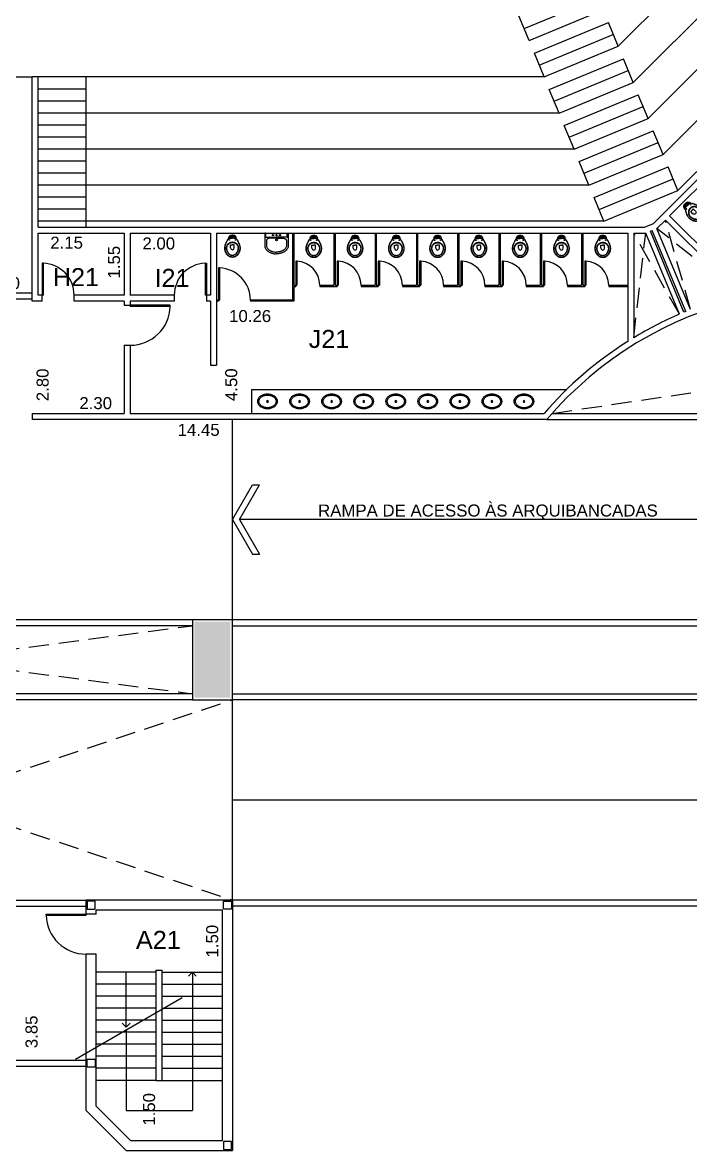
# Model space of a CAD drawing. Extents: x 964 to 1225, y -27 to 210.
# Drawn here: x 1092.29 to 1108.96, y 68.28 to 96.44 of the extents above; entities that cross this region are included whole.
import ezdxf

# ---------------------------------------------------------------- set-up
doc = ezdxf.new("R2010")
doc.units = 0
doc.header["$LTSCALE"] = 2
doc.header["$PDMODE"] = 3
doc.linetypes.add('HIDDEN', pattern=[0.375, 0.25, -0.125])
doc.layers.get('0').update_dxf_attribs({"linetype": 'CONTINUOUS'})
doc.layers.get('DEFPOINTS').update_dxf_attribs({"linetype": 'CONTINUOUS'})
for name, color, linetype in [('06', 6, 'CONTINUOUS'), ('ARQUIBANCADA-ARY', 2, 'CONTINUOUS'), ('DIVISÓRIAS-ARY', 2, 'CONTINUOUS'), ('ESQUADRIA-ARY', 2, 'CONTINUOUS'), ('HACHURAS-ARY', 9, 'CONTINUOUS'), ('INDICAÇÕES-ARY', 2, 'CONTINUOUS'), ('L_DECA', 7, 'CONTINUOUS'), ('MOBILIÁRIO-ARY', 7, 'CONTINUOUS'), ('PAREDE-ALTA-ARY', 1, 'CONTINUOUS'), ('PAREDE-BAIXA-ARY', 2, 'CONTINUOUS'), ('PEÇAS-SANIT-ARY', 7, 'CONTINUOUS'), ('PILARES-PRINC-ARY', 5, 'CONTINUOUS'), ('PILARES-SECUND-ARY', 5, 'CONTINUOUS'), ('RAMPA-ARY', 2, 'CONTINUOUS'), ('RAMPA-INT-ARY', 7, 'CONTINUOUS'), ('RAMPA-PROJ-ARY', 7, 'HIDDEN'), ('TEXTO-PB-COR-ARY', 12, 'CONTINUOUS'), ('TEXTO-PB-COTAS-ARY', 12, 'CONTINUOUS')]:
    doc.layers.add(name, color=color, linetype=linetype)
doc.styles.add('ARIAL', font='arial.ttf', dxfattribs={"height": 0.5})
doc.styles.add('SEM_ESCALA', font='arial.ttf')
doc.dimstyles.new('DIMTIC100-ARY', dxfattribs={"dimtxt": 0.3, "dimasz": 0.12, "dimexe": 0.1, "dimexo": 0.15, "dimgap": 0.1, "dimtad": 1, "dimjust": 1, "dimtoh": 1, "dimrnd": 0.01, "dimzin": 0, "dimdsep": 46, "dimtxsty": 'SEM_ESCALA', "dimblk1": 'NONE', "dimblk2": 'NONE', "dimsah": 1, "dimcen": -0.1, "dimdle": 0.06, "dimse1": 1, "dimse2": 1, "dimsd1": 1, "dimsd2": 1, "dimclrd": 1, "dimclre": 1, "dimclrt": 2, "dimadec": 0, "dimazin": 0, "dimtfac": 1, "dimtix": 1, "dimtmove": 2, "dimatfit": 3, "dimldrblk": 'NONE', "dimfxl": 1, "dimtolj": 1, "dimtzin": 0, "dimarcsym": 0})

# ---------------------------------------------------------------- blocks, each defined once
blk = doc.blocks.new('CUB01')
at = {"layer": 'L_DECA'}
blk.add_lwpolyline([(-24.5, -18.7, 0.124977), (-22.8, -25.6, 0.105809), (-17.3, -31.9, 0.086634), (-9.6, -35.9, 0.076682), (0, -37.4, 0.076682), (9.6, -35.9, 0.086634), (17.3, -31.9, 0.105809), (22.8, -25.6, 0.124977), (24.5, -18.7, 0.124977), (22.8, -11.8, 0.105809), (17.3, -5.5, 0.086634), (9.6, -1.5, 0.076682), (0, 0, 0.076682), (-9.6, -1.5, 0.086634), (-17.3, -5.5, 0.105809), (-22.8, -11.8, 0.124977)], format="xyb", close=True, dxfattribs=at)
at = {"layer": 'L_DECA', "color": 1}
blk.add_lwpolyline([(0.1, -2.9, 0.074123), (-8.3, -4.1, 0.084852), (-15, -7.5, 0.106323), (-19.8, -12.9, 0.128843), (-21.3, -18.6, 0.128843), (-19.8, -24.4, 0.106323), (-15, -29.8, 0.084852), (-8.3, -33.1, 0.074123), (0.1, -34.4, 0.074123), (8.6, -33.1, 0.084852), (15.3, -29.8, 0.106323), (20, -24.4, 0.128843), (21.5, -18.6, 0.128843), (20, -12.9, 0.106323), (15.3, -7.5, 0.084852), (8.6, -4.1, 0.074123)], format="xyb", close=True, dxfattribs=at)
for radius in [2.25, 1.06]:
    blk.add_circle((0.1, -18.7), radius, dxfattribs=at)
blk = doc.blocks.new('RAV10')
at = {"layer": 'L_DECA'}
blk.add_lwpolyline([(4.6, -12.9), (8.2, -12.9), (8.2, -12.9), (8.7, -13), (9.2, -13.2), (9.6, -13.5), (9.9, -14), (10.1, -14.3), (10.1, -14.3), (10.1, -14.3), (10.1, -14.3), (10.1, -14.3), (10.1, -14.3), (12.2, -18), (12.2, -18), (12.5, -18.6), (12.8, -19.1), (13.1, -19.6), (13.3, -20.1), (13.3, -20.1), (13.6, -20.6), (13.9, -21.1), (14.2, -21.5), (14.5, -22.1), (14.7, -22.6), (15, -23.1), (15.3, -23.6), (15.5, -24.1), (15.5, -24.1), (15.9, -24.8), (16.3, -25.6), (16.6, -26.3), (16.9, -27), (17.2, -27.8), (17.5, -28.6), (17.8, -29.4), (18, -30.2), (18, -30.2), (18.3, -31.4), (18.6, -32.6), (18.8, -33.9), (19, -35.2), (19.1, -36.4), (19.1, -37.7), (19.1, -39), (19, -40.3), (19, -40.3), (18.8, -41.6), (18.6, -42.9), (18.2, -44.2), (17.9, -45.5), (17.4, -46.8), (16.9, -48), (16.4, -49.3), (15.8, -50.4), (15.8, -50.4), (15.2, -51.4), (14.6, -52.3), (13.9, -53.1), (13.3, -53.9), (12.5, -54.8), (11.7, -55.5), (10.9, -56.3), (10.1, -57), (10.1, -57), (9, -57.8), (7.9, -58.5), (6.6, -59.1), (5.4, -59.6), (4.1, -60), (2.8, -60.3), (1.4, -60.4), (0, -60.5), (0, -60.5), (-1.4, -60.4), (-2.7, -60.3), (-4, -60), (-5.3, -59.6), (-6.6, -59.1), (-7.8, -58.5), (-9, -57.8), (-10.1, -57), (-10.1, -57), (-10.9, -56.3), (-11.7, -55.5), (-12.5, -54.8), (-13.2, -53.9), (-13.9, -53.1), (-14.5, -52.3), (-15.1, -51.4), (-15.7, -50.4), (-15.7, -50.4), (-16.3, -49.3), (-16.9, -48), (-17.4, -46.8), (-17.8, -45.5), (-18.2, -44.2), (-18.5, -42.9), (-18.7, -41.6), (-19, -40.3), (-19, -40.3), (-19, -39), (-19, -37.7), (-19, -36.4), (-18.9, -35.2), (-18.7, -33.9), (-18.5, -32.6), (-18.2, -31.4), (-17.9, -30.2), (-17.9, -30.2), (-17.7, -29.4), (-17.4, -28.6), (-17.1, -27.8), (-16.9, -27), (-16.6, -26.3), (-16.2, -25.6), (-15.8, -24.8), (-15.5, -24.1), (-15.5, -24.1), (-15.2, -23.6), (-15, -23.1), (-14.7, -22.6), (-14.4, -22.1), (-14.2, -21.5), (-13.9, -21.1), (-13.6, -20.6), (-13.3, -20.1), (-13.3, -20.1), (-13.1, -19.6), (-12.8, -19.1), (-12.4, -18.6), (-12.1, -18), (-10.1, -14.3), (-10.1, -14.3), (-10.1, -14.3), (-10.1, -14.3), (-10.1, -14.3), (-10.1, -14.3), (-9.8, -14), (-9.8, -14), (-9.6, -13.5), (-9.1, -13.2), (-8.6, -13), (-8.1, -12.9), (-4.5, -12.9)], dxfattribs=at)
at = {"layer": 'L_DECA', "color": 1}
for points in [[(12.2, -18), (13.3, -20.1), (13.3, -20.1), (13.6, -20.6), (13.8, -21.1), (14.1, -21.5), (14.3, -22.1), (14.5, -22.6), (14.7, -23.1), (15, -23.6), (15.2, -24.1), (15.2, -24.1), (15.5, -24.8), (15.9, -25.6), (16.2, -26.3), (16.6, -27.1), (16.9, -27.8), (17.1, -28.5), (17.4, -29.4), (17.6, -30.2), (17.6, -30.2), (17.9, -31.4), (18.1, -32.6), (18.3, -33.9), (18.5, -35.2), (18.5, -36.4), (18.5, -37.7), (18.5, -39), (18.4, -40.3), (18.4, -40.3), (18.2, -41.6), (17.9, -42.9), (17.6, -44.2), (17.2, -45.5), (16.7, -46.8), (16.2, -48), (15.6, -49.3), (15, -50.4), (15, -50.4), (14.4, -51.2), (13.9, -52), (13.3, -52.8), (12.8, -53.5), (12.2, -54.2), (11.5, -54.9), (10.9, -55.5), (10.1, -56.2), (10.1, -56.2), (9, -57.1), (7.9, -57.8), (6.6, -58.4), (5.4, -58.9), (4.1, -59.3), (2.8, -59.6), (1.4, -59.8), (0, -59.8), (0, -59.8), (-1.4, -59.8), (-2.7, -59.6), (-4.1, -59.3), (-5.3, -58.9), (-6.6, -58.4), (-7.8, -57.8), (-9, -57.1), (-10.1, -56.2), (-10.1, -56.2), (-10.8, -55.5), (-11.5, -54.9), (-12.1, -54.2), (-12.7, -53.5), (-13.3, -52.8), (-13.9, -52), (-14.4, -51.2), (-14.9, -50.4), (-14.9, -50.4), (-15.5, -49.3), (-16.1, -48), (-16.6, -46.8), (-17.1, -45.5), (-17.5, -44.2), (-17.9, -42.9), (-18.1, -41.6), (-18.3, -40.3), (-18.3, -40.3), (-18.4, -39.1), (-18.5, -37.7), (-18.5, -36.4), (-18.4, -35.2), (-18.2, -33.9), (-18, -32.6), (-17.8, -31.4), (-17.5, -30.2), (-17.5, -30.2), (-17.3, -29.4), (-17, -28.6), (-16.8, -27.8), (-16.5, -27.1), (-16.2, -26.3), (-15.8, -25.6), (-15.5, -24.8), (-15.2, -24.1), (-15.2, -24.1), (-15, -23.6), (-14.7, -23.1), (-14.5, -22.6), (-14.2, -22.1), (-14, -21.5), (-13.7, -21.1), (-13.5, -20.6), (-13.2, -20.1), (-12.1, -18)], [(-12.9, -30.2), (-12.9, -30.2), (-12.4, -29.3), (-11.9, -28.4), (-11.2, -27.7), (-10.6, -26.9), (-9.9, -26.2), (-9.2, -25.6), (-8.4, -25), (-7.5, -24.4), (-6.7, -23.9), (-5.8, -23.5), (-4.9, -23.1), (-3.9, -22.8), (-3, -22.6), (-2, -22.4), (-1, -22.3), (0, -22.2), (0, -22.2), (1, -22.3), (2, -22.4), (3, -22.6), (4, -22.8), (5, -23.1), (5.8, -23.5), (6.8, -23.9), (7.6, -24.4), (8.5, -25), (9.3, -25.6), (10, -26.2), (10.6, -26.9), (11.3, -27.7), (12, -28.4), (12.5, -29.3), (13, -30.2), (13, -30.2), (13.6, -31.3), (14, -32.6), (14.3, -33.8), (14.6, -35.1), (14.7, -36.4), (14.7, -37.7), (14.7, -39), (14.4, -40.3), (14.4, -40.3), (14.2, -41.6), (13.8, -42.9), (13.4, -44.2), (12.9, -45.5), (12.4, -46.8), (11.7, -48), (11.1, -49.3), (10.4, -50.4), (10.4, -50.4), (9.4, -51.7), (8.4, -52.8), (7.2, -53.8), (5.9, -54.6), (4.5, -55.2), (3.1, -55.8), (1.5, -56.1), (0, -56.2), (0, -56.2), (-1.5, -56.1), (-3.1, -55.8), (-4.4, -55.2), (-5.8, -54.6), (-7.1, -53.8), (-8.3, -52.8), (-9.3, -51.7), (-10.3, -50.4), (-10.3, -50.4), (-11, -49.3), (-11.7, -48), (-12.3, -46.8), (-12.8, -45.5), (-13.3, -44.2), (-13.7, -42.9), (-14.1, -41.6), (-14.4, -40.3), (-14.4, -40.3), (-14.6, -39), (-14.7, -37.7), (-14.6, -36.4), (-14.5, -35.1), (-14.2, -33.8), (-13.9, -32.6), (-13.5, -31.3), (-12.9, -30.2)], [(-12, -30.2), (-12, -30.2), (-11.5, -29.4), (-11, -28.6), (-10.4, -27.9), (-9.8, -27.2), (-9.1, -26.7), (-8.5, -26.1), (-7.7, -25.5), (-6.9, -25), (-6.1, -24.6), (-5.3, -24.2), (-4.5, -23.9), (-3.6, -23.6), (-2.8, -23.4), (-1.8, -23.2), (-0.9, -23.2), (0, -23.1), (0, -23.1), (0.9, -23.2), (1.9, -23.2), (2.8, -23.4), (3.6, -23.6), (4.5, -23.9), (5.4, -24.2), (6.2, -24.6), (7, -25), (7.7, -25.5), (8.5, -26.1), (9.2, -26.7), (9.8, -27.2), (10.4, -27.9), (11, -28.6), (11.5, -29.4), (12, -30.2), (12, -30.2), (12.7, -31.3), (13.2, -32.6), (13.6, -33.8), (13.9, -35), (14.1, -36.4), (14.1, -37.7), (14.1, -39), (13.9, -40.3), (13.9, -40.3), (13.6, -41.7), (13.2, -43), (12.8, -44.3), (12.3, -45.5), (11.7, -46.9), (11.1, -48.1), (10.4, -49.3), (9.6, -50.4), (9.6, -50.4), (8.8, -51.6), (7.8, -52.6), (6.7, -53.5), (5.5, -54.2), (4.2, -54.8), (2.8, -55.3), (1.5, -55.5), (0, -55.7), (0, -55.7), (-1.5, -55.5), (-2.8, -55.3), (-4.2, -54.8), (-5.4, -54.2), (-6.6, -53.5), (-7.7, -52.6), (-8.7, -51.6), (-9.6, -50.4), (-9.6, -50.4), (-10.3, -49.3), (-11, -48.1), (-11.7, -46.9), (-12.2, -45.5), (-12.7, -44.3), (-13.1, -43), (-13.5, -41.7), (-13.8, -40.3), (-13.8, -40.3), (-14, -39), (-14.1, -37.7), (-14, -36.4), (-13.9, -35), (-13.6, -33.8), (-13.2, -32.6), (-12.7, -31.3), (-12, -30.2)], [(-7.7, -9.4), (-8.1, -10.1), (-8.5, -10.8), (-8.6, -11.4), (-8.8, -12.2), (-8.8, -13.1)], [(-5.1, -12.9), (-5.1, -9.7), (-5.1, -7.8), (-5.1, -7.8), (-5.2, -7.6), (-5.3, -7.5), (-5.5, -7.4), (-5.9, -7.6), (-5.9, -7.6), (-6.4, -8), (-7.1, -8.6), (-7.7, -9.4)], [(5.1, -9.3), (5, -8.9), (4.6, -8.3), (3.9, -7.8), (3.1, -7.7), (0, -7.7), (-3.1, -7.7), (-3.1, -7.7), (-3.9, -7.8), (-4.5, -8.3), (-5, -8.9), (-5.1, -9.7)], [(4.6, -12.9), (4.6, -12.9), (4.2, -12.9), (3.9, -12.6), (3.6, -12.4), (3.6, -12), (3.6, -10.7), (3.6, -10.7), (3.6, -10.5), (3.6, -10.4), (3.7, -10.2), (3.9, -10.1), (3.9, -10.1), (3.9, -9.9), (3.9, -9.7), (3.8, -9.5), (3.6, -9.4), (0, -9.4), (-3.5, -9.4), (-3.5, -9.4), (-3.7, -9.5), (-3.9, -9.7), (-3.9, -9.9), (-3.8, -10.1), (-3.8, -10.1), (-3.6, -10.2), (-3.6, -10.4), (-3.5, -10.5), (-3.5, -10.7), (-3.5, -12), (-3.5, -12), (-3.6, -12.4), (-3.8, -12.6), (-4.1, -12.9), (-4.5, -12.9)], [(3.7, -10.3), (0, -10.3), (-3.6, -10.3)], [(5.1, -12.9), (5.1, -9.7), (5.1, -7.8), (5.1, -7.8), (5.2, -7.6), (5.3, -7.5), (5.5, -7.4), (5.9, -7.6), (5.9, -7.6), (6.4, -8), (7.1, -8.6), (7.7, -9.4)], [(7.7, -9.4), (8.1, -10.1), (8.5, -10.8), (8.6, -11.4), (8.8, -12.2), (8.8, -13.1)], [(-4.5, -37), (-4.5, -29), (0, -29)], [(4.6, -37), (4.6, -29), (0, -29)]]:
    blk.add_lwpolyline(points, dxfattribs=at)
at = {"layer": 'L_DECA', "color": 7}
for points in [[(10.1, -14.3), (10.1, -14.3), (10.1, -14.3), (10.1, -14.3), (10.1, -14.3), (10.1, -14.3), (9.6, -11.3), (9.6, -11.3), (9.3, -10.2), (8.9, -9.3), (8.3, -8.5), (7.7, -7.7), (6.9, -7), (6.1, -6.5), (5.1, -6.2), (4.1, -5.9), (4.1, -5.9), (3.6, -5.8), (3.1, -5.7), (2.6, -5.6), (2, -5.6), (1.5, -5.6), (1, -5.5), (0.5, -5.5), (0, -5.5), (0, -5.5), (-0.5, -5.5), (-1, -5.5), (-1.5, -5.6), (-2, -5.6), (-2.5, -5.6), (-3, -5.7), (-3.5, -5.8), (-4, -5.9), (-4, -5.9), (-5, -6.2), (-6, -6.5), (-6.9, -7), (-7.6, -7.7), (-8.2, -8.5), (-8.8, -9.3), (-9.3, -10.2), (-9.6, -11.3), (-10, -14.3), (-10, -14.3), (-10, -14.3), (-10, -14.3), (-10, -14.3), (-10.1, -14.3)], [(-4.5, -12.9), (0, -12.9)], [(4.6, -12.9), (0, -12.9)]]:
    blk.add_lwpolyline(points, dxfattribs=at)
at = {"layer": 'L_DECA', "color": 1}
for centre in [(-7.6, -17), (7.6, -17)]:
    blk.add_circle(centre, 0.672, dxfattribs=at)
blk.add_arc((0, -37), 4.56, 180, 0, dxfattribs=at)
blk = doc.blocks.new('DUO04')
at = {"layer": 'L_DECA'}
blk.add_line((-27.8, 0), (27.8, 0), dxfattribs=at)
at = {"layer": 'L_DECA', "color": 1}
for p, q in [((-26.5, -9.9), (-26.5, 0)), ((26.5, -9.9), (26.5, 0)), ((-26.5, -9.9), (0, -9.9)), ((26.5, -9.9), (0, -9.9))]:
    blk.add_line(p, q, dxfattribs=at)
at = {"layer": 'L_DECA', "color": 7}
for points in [[(-27.8, 0), (-27.8, 0), (-28.5, -0.1), (-29.1, -0.3), (-29.4, -0.8), (-29.5, -1.4), (-29.5, -23.9)], [(27.8, 0), (27.8, 0), (28.5, -0.1), (29.1, -0.3), (29.4, -0.8), (29.5, -1.4), (29.5, -23.9)], [(-29.5, -23.9), (-29.5, -29.7), (-29.5, -29.7), (-29.4, -32.1), (-28.9, -34.4), (-28.2, -36.5), (-27.2, -38.6), (-26.1, -40.5), (-24.7, -42.2), (-23.1, -43.8), (-21.3, -45.2), (-21.3, -45.2), (-20.2, -45.9), (-19.1, -46.6), (-18, -47.2), (-16.9, -47.9), (-15.7, -48.4), (-14.5, -49), (-13.3, -49.4), (-12.1, -49.9), (-10.8, -50.3), (-9.5, -50.5), (-8.2, -50.9), (-6.7, -51.1), (-4.8, -51.4), (-2.9, -51.5), (-1.4, -51.5), (0, -51.5)], [(29.5, -23.9), (29.5, -29.7), (29.5, -29.7), (29.4, -32.1), (28.9, -34.4), (28.2, -36.5), (27.2, -38.6), (26.1, -40.5), (24.7, -42.2), (23.1, -43.8), (21.3, -45.2), (21.3, -45.2), (20.2, -45.9), (19.1, -46.6), (18, -47.2), (16.9, -47.9), (15.7, -48.4), (14.5, -49), (13.3, -49.4), (12.1, -49.9), (10.8, -50.3), (9.5, -50.5), (8.2, -50.9), (6.7, -51.1), (4.8, -51.4), (2.9, -51.5), (1.4, -51.5), (0, -51.5)]]:
    blk.add_lwpolyline(points, dxfattribs=at)
at = {"layer": 'L_DECA', "color": 1}
for points in [[(-26.5, -9.9), (-26.9, -10), (-27.5, -10.1), (-28, -10.6), (-28.4, -11.2), (-28.7, -11.9), (-29, -12.7), (-29.2, -13.7), (-29.4, -15), (-29.5, -16.8)], [(0, -12.4), (0, -12.4), (-0.8, -12.4), (-1.4, -12.4), (-1.1, -12.4), (-1.8, -12.4), (-2.5, -12.4), (-3.3, -12.4), (-3.9, -12.4), (-4.7, -12.4), (-7.9, -12.4), (-8.6, -12.4), (-9.3, -12.4), (-10, -12.4), (-10.7, -12.4), (-11.4, -12.4), (-12, -12.4), (-12.7, -12.4), (-12.7, -12.4), (-13.7, -12.4), (-14.7, -12.5), (-15.8, -12.6), (-16.8, -12.8), (-17.8, -13), (-18.8, -13.2), (-19.8, -13.5), (-20.8, -13.7), (-20.8, -13.7), (-21.7, -14.1), (-22.6, -14.7), (-23.3, -15.4), (-23.9, -16.1), (-24.5, -17), (-24.8, -18), (-25.1, -19), (-25.2, -20), (-25.2, -20), (-25.2, -21.8), (-25.2, -23.1), (-25.2, -23.9)], [(-25.2, -23.9), (-25.2, -27.3), (-25.2, -29.6), (-25.2, -29.6), (-25, -31.4), (-24.8, -33.1), (-24.2, -34.8), (-23.5, -36.3), (-22.6, -37.8), (-21.6, -39.1), (-20.4, -40.4), (-19.1, -41.4), (-19.1, -41.4), (-18.1, -42.1), (-17.1, -42.7), (-16.2, -43.3), (-15.2, -43.9), (-14.1, -44.4), (-13, -44.8), (-11.9, -45.3), (-10.8, -45.7), (-9.7, -46.1), (-8.6, -46.4), (-6.7, -46.8), (-5.2, -47), (-3.3, -47.2), (-2.1, -47.2), (-1, -47.2), (0, -47.2)], [(0, -12.4), (0, -12.4), (0.8, -12.4), (1.4, -12.4), (1.1, -12.4), (1.8, -12.4), (2.5, -12.4), (3.3, -12.4), (3.9, -12.4), (4.7, -12.4), (7.9, -12.4), (8.6, -12.4), (9.3, -12.4), (10, -12.4), (10.7, -12.4), (11.4, -12.4), (12, -12.4), (12.7, -12.4), (12.7, -12.4), (13.7, -12.4), (14.7, -12.5), (15.8, -12.6), (16.8, -12.8), (17.8, -13), (18.8, -13.2), (19.8, -13.5), (20.8, -13.7), (20.8, -13.7), (21.7, -14.1), (22.6, -14.7), (23.3, -15.4), (23.9, -16.1), (24.5, -17), (24.8, -18), (25.1, -19), (25.2, -20), (25.2, -20), (25.2, -21.8), (25.2, -23.1), (25.2, -23.9)], [(25.2, -23.9), (25.2, -27.3), (25.2, -29.6), (25.2, -29.6), (25, -31.4), (24.8, -33.1), (24.2, -34.8), (23.5, -36.3), (22.6, -37.8), (21.6, -39.1), (20.4, -40.4), (19.1, -41.4), (19.1, -41.4), (18.1, -42.1), (17.1, -42.7), (16.2, -43.3), (15.2, -43.9), (14.1, -44.4), (13, -44.8), (11.9, -45.3), (10.8, -45.7), (9.7, -46.1), (8.6, -46.4), (6.7, -46.8), (5.2, -47), (3.3, -47.2), (2.1, -47.2), (1, -47.2), (0, -47.2)], [(26.5, -9.9), (26.9, -10), (27.5, -10.1), (28, -10.6), (28.4, -11.2), (28.7, -11.9), (29, -12.7), (29.2, -13.7), (29.4, -15), (29.5, -16.8)]]:
    blk.add_lwpolyline(points, dxfattribs=at)
for centre, radius in [((-8.5, -4.9), 1.75), ((0, -17), 2.25), ((0, -4.9), 1.75), ((0, -17), 0.981), ((8.5, -4.9), 1.75)]:
    blk.add_circle(centre, radius, dxfattribs=at)
blk = doc.blocks.new('*D14')
at = {"layer": 'DEFPOINTS', "color": 0, "linetype": 'ByBlock', "ltscale": 0.5}
for p in [(1095.777, 74.28), (1097.277, 74.28), (1095.777, 72.78)]:
    blk.add_point(p, dxfattribs=at)
at = {"color": 2, "linetype": 'ByBlock', "ltscale": 0.5, "insert": (1097.024, 73.505), "char_height": 0.3, "attachment_point": 5, "rotation": 90, "style": 'SEM_ESCALA'}
blk.add_mtext('\\A1;1.50', dxfattribs=at)
blk = doc.blocks.new('_NONE')
at = {"color": 0, "linetype": 'ByBlock', "ltscale": 0.5}
blk.add_circle((0, 0), 0.25, dxfattribs=at)
blk = doc.blocks.new('*D15')
at = {"layer": 'DEFPOINTS', "color": 0, "linetype": 'ByBlock', "ltscale": 0.5}
for p in [(1095.627, 70.03), (1095.627, 68.53), (1095.702, 68.53)]:
    blk.add_point(p, dxfattribs=at)
at = {"color": 2, "linetype": 'ByBlock', "ltscale": 0.5, "insert": (1095.449, 69.306), "char_height": 0.3, "attachment_point": 5, "rotation": 90, "style": 'SEM_ESCALA'}
blk.add_mtext('\\A1;1.50', dxfattribs=at)
blk = doc.blocks.new('*D16')
at = {"layer": 'DEFPOINTS', "color": 0, "linetype": 'ByBlock', "ltscale": 0.5}
for p in [(1092.769, 74.38), (1093.877, 74.38), (1093.877, 70.53)]:
    blk.add_point(p, dxfattribs=at)
at = {"color": 2, "linetype": 'ByBlock', "ltscale": 0.5, "insert": (1092.516, 71.241), "char_height": 0.3, "attachment_point": 5, "rotation": 90, "style": 'SEM_ESCALA'}
blk.add_mtext('\\A1;3.85', dxfattribs=at)
blk = doc.blocks.new('*D17')
at = {"layer": 'DEFPOINTS', "color": 0, "linetype": 'ByBlock', "ltscale": 0.5}
for p in [(1086.177, 70.53), (1093.877, 70.53), (1093.877, 70.53)]:
    blk.add_point(p, dxfattribs=at)
at = {"color": 2, "linetype": 'ByBlock', "ltscale": 0.5, "insert": (1086.885, 70.783), "char_height": 0.3, "attachment_point": 5, "style": 'SEM_ESCALA'}
blk.add_mtext('\\A1;7.70', dxfattribs=at)
blk = doc.blocks.new('*D19')
at = {"layer": 'DEFPOINTS', "color": 0, "linetype": 'ByBlock', "ltscale": 0.5}
for p in [(1083.077, 86.53), (1097.527, 86.53), (1083.077, 86.013)]:
    blk.add_point(p, dxfattribs=at)
at = {"color": 2, "linetype": 'ByBlock', "ltscale": 0.5, "insert": (1096.684, 86.266), "char_height": 0.3, "attachment_point": 5, "style": 'SEM_ESCALA'}
blk.add_mtext('\\A1;14.45', dxfattribs=at)
blk = doc.blocks.new('*D20')
at = {"layer": 'DEFPOINTS', "color": 0, "linetype": 'ByBlock', "ltscale": 0.5}
for p in [(1087.527, 86.68), (1092.527, 86.68), (1092.527, 86.36)]:
    blk.add_point(p, dxfattribs=at)
at = {"color": 2, "linetype": 'ByBlock', "ltscale": 0.5, "insert": (1088.236, 86.613), "char_height": 0.3, "attachment_point": 5, "style": 'SEM_ESCALA'}
blk.add_mtext('\\A1;5.00', dxfattribs=at)
blk = doc.blocks.new('*D21')
at = {"layer": 'DEFPOINTS', "color": 0, "linetype": 'ByBlock', "ltscale": 0.5}
for p in [(1092.527, 89.48), (1093.045, 89.48), (1092.527, 86.68)]:
    blk.add_point(p, dxfattribs=at)
at = {"color": 2, "linetype": 'ByBlock', "ltscale": 0.5, "insert": (1092.792, 87.392), "char_height": 0.3, "attachment_point": 5, "rotation": 90, "style": 'SEM_ESCALA'}
blk.add_mtext('\\A1;2.80', dxfattribs=at)
blk = doc.blocks.new('*D22')
at = {"layer": 'DEFPOINTS', "color": 0, "linetype": 'ByBlock', "ltscale": 0.5}
for p in [(1092.527, 86.68), (1092.527, 86.68), (1094.827, 86.68)]:
    blk.add_point(p, dxfattribs=at)
at = {"color": 2, "linetype": 'ByBlock', "ltscale": 0.5, "insert": (1094.115, 86.934), "char_height": 0.3, "attachment_point": 5, "style": 'SEM_ESCALA'}
blk.add_mtext('\\A1;2.30', dxfattribs=at)
blk = doc.blocks.new('*D23')
at = {"layer": 'DEFPOINTS', "color": 0, "linetype": 'ByBlock', "ltscale": 0.5}
for p in [(1094.827, 91.18), (1094.827, 89.63), (1094.827, 89.63)]:
    blk.add_point(p, dxfattribs=at)
at = {"color": 2, "linetype": 'ByBlock', "ltscale": 0.5, "insert": (1094.574, 90.454), "char_height": 0.3, "attachment_point": 5, "rotation": 90, "style": 'SEM_ESCALA'}
blk.add_mtext('\\A1;1.55', dxfattribs=at)
blk = doc.blocks.new('*D24')
at = {"layer": 'DEFPOINTS', "color": 0, "linetype": 'ByBlock', "ltscale": 0.5}
for p in [(1092.677, 91.18), (1094.827, 91.18), (1094.827, 90.686)]:
    blk.add_point(p, dxfattribs=at)
at = {"color": 2, "linetype": 'ByBlock', "ltscale": 0.5, "insert": (1093.39, 90.939), "char_height": 0.3, "attachment_point": 5, "style": 'SEM_ESCALA'}
blk.add_mtext('\\A1;2.15', dxfattribs=at)
blk = doc.blocks.new('*D25')
at = {"layer": 'DEFPOINTS', "color": 0, "linetype": 'ByBlock', "ltscale": 0.5}
for p in [(1094.977, 91.18), (1096.977, 91.18), (1096.977, 90.666)]:
    blk.add_point(p, dxfattribs=at)
at = {"color": 2, "linetype": 'ByBlock', "ltscale": 0.5, "insert": (1095.689, 90.92), "char_height": 0.3, "attachment_point": 5, "style": 'SEM_ESCALA'}
blk.add_mtext('\\A1;2.00', dxfattribs=at)
blk = doc.blocks.new('*D26')
at = {"layer": 'DEFPOINTS', "color": 0, "linetype": 'ByBlock', "ltscale": 0.5}
for p in [(1097.127, 91.18), (1107.39, 91.18), (1107.39, 88.855)]:
    blk.add_point(p, dxfattribs=at)
at = {"color": 2, "linetype": 'ByBlock', "ltscale": 0.5, "insert": (1097.969, 89.108), "char_height": 0.3, "attachment_point": 5, "style": 'SEM_ESCALA'}
blk.add_mtext('\\A1;10.26', dxfattribs=at)
blk = doc.blocks.new('*D27')
at = {"layer": 'DEFPOINTS', "color": 0, "linetype": 'ByBlock', "ltscale": 0.5}
for p in [(1097.752, 91.18), (1098.003, 91.18), (1098.003, 86.68)]:
    blk.add_point(p, dxfattribs=at)
at = {"color": 2, "linetype": 'ByBlock', "ltscale": 0.5, "insert": (1097.499, 87.395), "char_height": 0.3, "attachment_point": 5, "rotation": 90, "style": 'SEM_ESCALA'}
blk.add_mtext('\\A1;4.50', dxfattribs=at)
blk = doc.blocks.new('*D28')
at = {"layer": 'DEFPOINTS', "color": 0, "linetype": 'ByBlock', "ltscale": 0.5}
for p in [(1087.527, 89.677), (1087.527, 89.677), (1092.527, 89.677)]:
    blk.add_point(p, dxfattribs=at)
at = {"color": 2, "linetype": 'ByBlock', "ltscale": 0.5, "insert": (1091.818, 89.93), "char_height": 0.3, "attachment_point": 5, "style": 'SEM_ESCALA'}
blk.add_mtext('\\A1;5.00', dxfattribs=at)

msp = doc.modelspace()

# ---------------------------------------------------------------- hatches: boundary and pattern name
at = {"layer": 'HACHURAS-ARY', "ltscale": 0.5}
msp.add_hatch(color=256, dxfattribs=at).paths.add_polyline_path([(1097.477, 81.48), (1096.577, 81.48), (1096.577, 79.58), (1097.477, 79.58)])

# ---------------------------------------------------------------- linework, layer by layer
at = {"layer": '06', "ltscale": 0.5}
for p, q in [((1096.527, 72.73), (1096.428, 72.631)), ((1096.527, 72.73), (1096.626, 72.631)), ((1094.877, 71.357), (1094.778, 71.456)), ((1094.877, 71.357), (1094.976, 71.456))]:
    msp.add_line(p, q, dxfattribs=at)
at = {"layer": 'ARQUIBANCADA-ARY'}
for p, q in [((1116.084, 104.773), (1107.154, 95.843)), ((1116.72, 104.136), (1107.527, 94.943)), ((1117.357, 103.5), (1107.899, 94.043)), ((1117.993, 102.863), (1108.272, 93.143)), ((1118.629, 102.227), (1108.645, 92.243)), ((1104.928, 95.99), (1104.316, 97.468)), ((1104.805, 96.286), (1106.653, 97.051)), ((1104.928, 95.99), (1106.776, 96.756)), ((1105.061, 95.668), (1106.909, 96.434)), ((1107.154, 95.843), (1106.909, 96.434)), ((1105.184, 95.373), (1107.031, 96.138)), ((1105.306, 95.077), (1107.154, 95.843)), ((1105.306, 95.077), (1105.061, 95.668)), ((1105.434, 94.768), (1107.282, 95.534)), ((1107.527, 94.943), (1107.282, 95.534)), ((1105.556, 94.473), (1107.404, 95.238)), ((1105.306, 95.077), (1092.677, 95.077)), ((1093.877, 91.33), (1093.877, 95.077)), ((1105.679, 94.177), (1107.527, 94.943)), ((1093.877, 94.777), (1092.677, 94.777)), ((1105.679, 94.177), (1105.434, 94.768)), ((1105.807, 93.868), (1107.654, 94.634)), ((1107.899, 94.043), (1107.654, 94.634)), ((1093.877, 94.477), (1092.677, 94.477)), ((1105.929, 93.573), (1107.777, 94.338)), ((1105.679, 94.177), (1092.677, 94.177)), ((1106.052, 93.277), (1107.899, 94.043)), ((1093.877, 93.877), (1092.677, 93.877)), ((1106.052, 93.277), (1105.807, 93.868)), ((1093.877, 93.577), (1092.677, 93.577)), ((1106.18, 92.968), (1108.027, 93.734)), ((1108.272, 93.143), (1108.027, 93.734)), ((1106.052, 93.277), (1092.677, 93.277)), ((1106.302, 92.673), (1108.15, 93.438)), ((1093.877, 92.977), (1092.677, 92.977)), ((1106.424, 92.377), (1106.18, 92.968)), ((1106.424, 92.377), (1108.272, 93.143)), ((1093.877, 92.677), (1092.677, 92.677)), ((1106.552, 92.068), (1108.4, 92.834)), ((1108.645, 92.243), (1108.4, 92.834)), ((1106.424, 92.377), (1092.677, 92.377)), ((1106.675, 91.773), (1108.523, 92.538)), ((1093.877, 92.077), (1092.677, 92.077)), ((1106.797, 91.477), (1108.645, 92.243)), ((1106.797, 91.477), (1106.552, 92.068)), ((1093.877, 91.777), (1092.677, 91.777)), ((1106.797, 91.477), (1092.677, 91.477))]:
    msp.add_line(p, q, dxfattribs=at)
at = {"layer": 'ARQUIBANCADA-ARY', "linetype": 'HIDDEN'}
msp.add_line((1092.527, 89.677), (1087.527, 89.677), dxfattribs=at)
at = {"layer": 'DIVISÓRIAS-ARY'}
for p, q in [((1099.027, 91.18), (1099.027, 89.51)), ((1099.057, 91.18), (1099.057, 89.88)), ((1100.057, 91.18), (1100.057, 89.88)), ((1100.087, 91.18), (1100.087, 89.88)), ((1101.087, 91.18), (1101.087, 89.88)), ((1101.117, 91.18), (1101.117, 89.88)), ((1102.117, 91.18), (1102.117, 89.88)), ((1102.117, 91.18), (1102.117, 89.88)), ((1102.147, 91.18), (1102.147, 89.88)), ((1103.147, 91.18), (1103.147, 89.88)), ((1103.177, 91.18), (1103.177, 89.88)), ((1104.177, 91.18), (1104.177, 89.88)), ((1104.207, 91.18), (1104.207, 89.88)), ((1105.207, 91.18), (1105.207, 89.88)), ((1105.237, 91.18), (1105.237, 89.88)), ((1106.237, 91.18), (1106.237, 89.88)), ((1106.267, 91.18), (1106.267, 89.88)), ((1092.777, 90.43), (1092.777, 89.63)), ((1092.807, 90.43), (1092.777, 90.43)), ((1092.807, 90.43), (1092.807, 89.63)), ((1096.847, 90.43), (1096.847, 89.63)), ((1096.847, 90.43), (1096.877, 90.43)), ((1096.877, 90.43), (1096.877, 89.63)), ((1099.107, 90.479), (1099.107, 89.85)), ((1099.137, 90.479), (1099.107, 90.479)), ((1099.137, 90.479), (1099.137, 89.88)), ((1100.137, 90.479), (1100.137, 89.85)), ((1100.167, 90.479), (1100.137, 90.479)), ((1100.167, 90.479), (1100.167, 89.88)), ((1101.167, 90.479), (1101.167, 89.85)), ((1101.197, 90.479), (1101.167, 90.479)), ((1101.197, 90.479), (1101.197, 89.88)), ((1102.197, 90.479), (1102.197, 89.85)), ((1102.227, 90.479), (1102.197, 90.479)), ((1102.227, 90.479), (1102.227, 89.88)), ((1103.227, 90.479), (1103.227, 89.85)), ((1103.257, 90.479), (1103.227, 90.479)), ((1103.257, 90.479), (1103.257, 89.88)), ((1104.257, 90.479), (1104.257, 89.85)), ((1104.287, 90.479), (1104.257, 90.479)), ((1104.287, 90.479), (1104.287, 89.88)), ((1105.287, 90.479), (1105.287, 89.85)), ((1105.317, 90.479), (1105.287, 90.479)), ((1105.317, 90.479), (1105.317, 89.88)), ((1106.317, 90.479), (1106.317, 89.85)), ((1106.347, 90.479), (1106.317, 90.479)), ((1106.347, 90.479), (1106.347, 89.88)), ((1097.177, 90.31), (1097.177, 89.48)), ((1097.207, 90.31), (1097.177, 90.31)), ((1097.207, 90.31), (1097.207, 89.51)), ((1099.057, 89.88), (1099.107, 89.88)), ((1099.057, 89.88), (1099.107, 89.88)), ((1099.057, 89.85), (1099.107, 89.85)), ((1099.057, 89.85), (1099.107, 89.85)), ((1099.057, 89.85), (1099.057, 89.48)), ((1099.107, 89.88), (1099.137, 89.88)), ((1099.707, 89.88), (1100.057, 89.88)), ((1099.707, 89.88), (1099.707, 89.85)), ((1099.707, 89.85), (1100.137, 89.85)), ((1100.087, 89.88), (1100.137, 89.88)), ((1100.137, 89.88), (1100.167, 89.88)), ((1100.737, 89.88), (1101.087, 89.88)), ((1100.737, 89.88), (1100.737, 89.85)), ((1100.737, 89.85), (1101.167, 89.85)), ((1101.117, 89.88), (1101.197, 89.88)), ((1101.117, 89.88), (1101.167, 89.88)), ((1101.167, 89.88), (1101.197, 89.88)), ((1101.767, 89.88), (1102.117, 89.88)), ((1101.767, 89.88), (1101.767, 89.85)), ((1101.767, 89.85), (1102.197, 89.85)), ((1102.147, 89.88), (1102.227, 89.88)), ((1102.147, 89.88), (1102.197, 89.88)), ((1102.197, 89.88), (1102.227, 89.88)), ((1102.797, 89.88), (1103.147, 89.88)), ((1102.797, 89.88), (1102.797, 89.85)), ((1102.797, 89.85), (1103.227, 89.85)), ((1103.177, 89.88), (1103.257, 89.88)), ((1103.177, 89.88), (1103.227, 89.88)), ((1103.227, 89.88), (1103.257, 89.88)), ((1103.827, 89.88), (1104.177, 89.88)), ((1103.827, 89.88), (1103.827, 89.85)), ((1103.827, 89.85), (1104.257, 89.85)), ((1104.207, 89.88), (1104.287, 89.88)), ((1104.207, 89.88), (1104.257, 89.88)), ((1104.257, 89.88), (1104.287, 89.88)), ((1104.857, 89.88), (1105.207, 89.88)), ((1104.857, 89.88), (1104.857, 89.85)), ((1104.857, 89.85), (1105.287, 89.85)), ((1105.237, 89.88), (1105.317, 89.88)), ((1105.237, 89.88), (1105.287, 89.88)), ((1105.287, 89.88), (1105.317, 89.88)), ((1105.887, 89.88), (1106.237, 89.88)), ((1105.887, 89.88), (1105.887, 89.85)), ((1105.887, 89.85), (1106.317, 89.85)), ((1106.267, 89.88), (1106.347, 89.88)), ((1106.267, 89.88), (1106.317, 89.88)), ((1106.317, 89.88), (1106.347, 89.88)), ((1106.917, 89.88), (1107.39, 89.88)), ((1106.917, 89.88), (1106.917, 89.85)), ((1106.917, 89.85), (1107.39, 89.85)), ((1092.777, 89.63), (1092.807, 89.63)), ((1096.877, 89.63), (1096.847, 89.63)), ((1095.976, 89.38), (1094.977, 89.38)), ((1094.977, 89.38), (1094.977, 89.35)), ((1095.977, 89.35), (1094.977, 89.35)), ((1095.976, 89.35), (1095.976, 89.38)), ((1097.177, 89.51), (1097.127, 89.51)), ((1097.177, 89.48), (1097.127, 89.48)), ((1097.177, 89.51), (1097.207, 89.51)), ((1099.027, 89.51), (1097.977, 89.51)), ((1097.977, 89.51), (1097.977, 89.48)), ((1099.057, 89.48), (1097.977, 89.48)), ((1092.877, 74.18), (1093.877, 74.18)), ((1092.877, 74.15), (1092.877, 74.18)), ((1092.877, 74.15), (1093.877, 74.15)), ((1093.877, 74.15), (1093.877, 74.18))]:
    msp.add_line(p, q, dxfattribs=at)
at = {"layer": 'DIVISÓRIAS-ARY', "color": 7, "ltscale": 0.5}
msp.add_arc((1093.877, 74.18), 1, 181.7191, 270, dxfattribs=at)
at = {"layer": 'ESQUADRIA-ARY', "color": 7, "ltscale": 0.5}
for centre, radius, end in [((1099.107, 89.88), 0.6, 87.134), ((1100.137, 89.88), 0.6, 87.134), ((1101.167, 89.88), 0.6, 87.134), ((1102.197, 89.88), 0.6, 87.134), ((1103.227, 89.88), 0.6, 87.134), ((1104.257, 89.88), 0.6, 87.134), ((1105.287, 89.88), 0.6, 87.134), ((1106.317, 89.88), 0.6, 87.134), ((1097.177, 89.51), 0.8, 87.8509)]:
    msp.add_arc(centre, radius, 0, end, dxfattribs=at)
at = {"layer": 'INDICAÇÕES-ARY', "ltscale": 0.5}
for p, q in [((1094.877, 71.357), (1094.877, 72.73)), ((1096.527, 72.73), (1096.527, 69.28)), ((1094.877, 71.292), (1094.877, 69.28)), ((1094.877, 69.28), (1096.527, 69.28))]:
    msp.add_line(p, q, dxfattribs=at)
at = {"layer": 'INDICAÇÕES-ARY'}
msp.add_line((1093.613, 70.562), (1096.277, 72.101), dxfattribs=at)
at = {"layer": 'MOBILIÁRIO-ARY'}
for q in [(1105.872, 87.28), (1098.003, 86.68)]:
    msp.add_line((1098.003, 87.28), q, dxfattribs=at)
at = {"layer": 'PAREDE-ALTA-ARY'}
for p, q in [((1118.733, 102.123), (1108.032, 91.422)), ((1115.693, 98.87), (1108.436, 91.613)), ((1092.677, 95.077), (1092.527, 95.077)), ((1092.527, 89.48), (1092.527, 95.077)), ((1092.677, 91.33), (1092.677, 95.077)), ((1108.33, 91.507), (1108.117, 91.295)), ((1108.33, 91.507), (1110.177, 89.66)), ((1108.436, 91.613), (1110.348, 89.7)), ((1092.677, 91.33), (1107.81, 91.33)), ((1107.81, 91.33), (1108.032, 91.422)), ((1107.956, 91.228), (1108.002, 91.247)), ((1108.794, 89.205), (1107.956, 91.228)), ((1108.84, 89.224), (1108.002, 91.247)), ((1108.956, 89.271), (1108.117, 91.295)), ((1092.677, 89.63), (1092.677, 91.18)), ((1092.677, 91.18), (1094.827, 91.18)), ((1094.827, 91.18), (1094.827, 89.63)), ((1094.977, 91.18), (1094.977, 89.63)), ((1094.977, 91.18), (1096.977, 91.18)), ((1096.977, 91.18), (1096.977, 89.63)), ((1097.127, 91.18), (1107.39, 91.18)), ((1097.127, 91.18), (1097.127, 87.88)), ((1097.127, 91.18), (1107.39, 91.18)), ((1107.39, 91.18), (1107.39, 88.475)), ((1107.54, 91.18), (1107.54, 88.568)), ((1107.54, 91.18), (1107.84, 91.18)), ((1108.679, 89.156), (1107.84, 91.18)), ((1092.777, 89.63), (1092.677, 89.63)), ((1092.777, 89.48), (1092.777, 89.63)), ((1094.827, 89.63), (1093.577, 89.63)), ((1093.577, 89.48), (1093.577, 89.63)), ((1096.077, 89.63), (1094.977, 89.63)), ((1096.077, 89.63), (1096.077, 89.48)), ((1096.877, 89.63), (1096.877, 89.48)), ((1096.977, 89.63), (1096.877, 89.63)), ((1092.777, 89.48), (1092.527, 89.48)), ((1094.827, 89.48), (1093.577, 89.48)), ((1094.827, 89.48), (1094.827, 89.38)), ((1094.827, 89.38), (1094.977, 89.38)), ((1096.077, 89.48), (1094.977, 89.48)), ((1094.977, 89.48), (1094.977, 89.38)), ((1096.977, 89.48), (1096.877, 89.48)), ((1096.977, 89.48), (1096.977, 87.88)), ((1094.827, 88.38), (1094.827, 86.68)), ((1094.827, 88.38), (1094.977, 88.38)), ((1094.977, 88.38), (1094.977, 86.68)), ((1096.977, 87.88), (1097.127, 87.88)), ((1092.527, 86.68), (1092.527, 86.53)), ((1092.527, 86.68), (1094.827, 86.68)), ((1105.374, 86.53), (1092.527, 86.53)), ((1094.977, 86.68), (1105.305, 86.68)), ((1097.527, 74.53), (1093.877, 74.53)), ((1093.877, 74.18), (1093.877, 74.53)), ((1097.527, 74.53), (1097.527, 68.28)), ((1094.127, 74.18), (1093.877, 74.18)), ((1097.277, 74.28), (1094.127, 74.28)), ((1094.127, 74.18), (1094.127, 74.28)), ((1097.277, 68.53), (1097.277, 74.28)), ((1093.877, 69.28), (1093.877, 73.18)), ((1094.127, 73.18), (1093.877, 73.18)), ((1094.127, 69.384), (1094.127, 73.18)), ((1095.627, 72.78), (1095.777, 72.78)), ((1095.627, 70.03), (1095.627, 72.78)), ((1095.777, 70.03), (1095.777, 72.78)), ((1086.177, 70.53), (1093.877, 70.53)), ((1086.177, 70.38), (1093.877, 70.38)), ((1095.627, 70.03), (1095.777, 70.03)), ((1093.877, 69.28), (1094.877, 68.28)), ((1094.127, 69.384), (1094.981, 68.53)), ((1094.981, 68.53), (1097.277, 68.53)), ((1094.877, 68.28), (1097.527, 68.28))]:
    msp.add_line(p, q, dxfattribs=at)
for radius, start, end in [(9.25, 67.2333, 139.5602), (9.4, 113.4143, 121.2305), (9.4, 112.3476, 112.6524), (9.4, 122.3059, 139.1368)]:
    msp.add_arc((1112.414, 80.53), radius, start, end, dxfattribs=at)
at = {"layer": 'PAREDE-BAIXA-ARY'}
for p, q in [((1096.527, 81.53), (1083.527, 81.53)), ((1096.527, 81.38), (1083.527, 81.38)), ((1112.414, 81.53), (1097.527, 81.53)), ((1097.527, 81.38), (1111.887, 81.38)), ((1096.527, 79.68), (1083.527, 79.68)), ((1096.527, 79.53), (1083.527, 79.53)), ((1097.527, 74.53), (1097.527, 79.53)), ((1086.177, 74.53), (1093.877, 74.53)), ((1086.177, 74.38), (1093.877, 74.38))]:
    msp.add_line(p, q, dxfattribs=at)
at = {"layer": 'PEÇAS-SANIT-ARY', "ltscale": 0.5}
for centre, radius, start, end in [((1092.777, 89.63), 0.8, 360, 87.8509), ((1096.877, 89.63), 0.8, 92.1491, 180), ((1094.977, 89.38), 1, 270, 358.2809)]:
    msp.add_arc(centre, radius, start, end, dxfattribs=at)
at = {"layer": 'PILARES-PRINC-ARY'}
msp.add_lwpolyline([(1096.527, 79.53), (1097.527, 79.53), (1097.527, 81.53), (1096.527, 81.53)], close=True, dxfattribs=at)
at = {"layer": 'PILARES-SECUND-ARY'}
for points in [[(1094.102, 74.505), (1093.902, 74.505), (1093.902, 74.305), (1094.102, 74.305)], [(1097.302, 74.505), (1097.502, 74.505), (1097.502, 74.305), (1097.302, 74.305)], [(1094.102, 70.355), (1093.902, 70.355), (1093.902, 70.555), (1094.102, 70.555)], [(1097.302, 68.305), (1097.502, 68.305), (1097.502, 68.505), (1097.302, 68.505)]]:
    msp.add_lwpolyline(points, close=True, dxfattribs=at)
at = {"layer": 'RAMPA-ARY'}
msp.add_line((1097.527, 81.53), (1097.527, 86.53), dxfattribs=at)
for points in [[(1105.505, 86.68), (1112.414, 86.68, -1), (1112.414, 74.38), (1097.527, 74.38)], [(1105.374, 86.53), (1112.414, 86.53, -1), (1112.414, 74.53), (1097.527, 74.53)]]:
    msp.add_lwpolyline(points, format="xyb", dxfattribs=at)
for points in [[(1097.527, 79.68), (1111.887, 79.68)], [(1112.414, 79.53), (1097.527, 79.53)]]:
    msp.add_lwpolyline(points, dxfattribs=at)
at = {"layer": 'RAMPA-INT-ARY'}
for p, q in [((1087.527, 95.077), (1092.527, 95.077)), ((1092.527, 89.527), (1087.527, 89.527)), ((1097.527, 84.03), (1098.027, 84.896)), ((1097.7, 84.03), (1098.2, 84.896)), ((1098.027, 84.896), (1098.2, 84.896)), ((1097.527, 84.03), (1098.027, 83.164)), ((1097.7, 84.03), (1098.2, 83.164)), ((1098.027, 83.164), (1098.2, 83.164)), ((1095.627, 72.73), (1094.127, 72.73)), ((1095.777, 72.73), (1097.277, 72.73)), ((1095.627, 72.43), (1094.127, 72.43)), ((1095.777, 72.43), (1097.277, 72.43)), ((1095.627, 72.13), (1094.127, 72.13)), ((1095.777, 72.13), (1097.277, 72.13)), ((1095.627, 71.83), (1094.127, 71.83)), ((1095.777, 71.83), (1097.277, 71.83)), ((1095.627, 71.53), (1094.127, 71.53)), ((1095.777, 71.53), (1097.277, 71.53)), ((1095.627, 71.23), (1094.127, 71.23)), ((1095.777, 71.23), (1097.277, 71.23)), ((1095.627, 70.93), (1094.127, 70.93)), ((1095.777, 70.93), (1097.277, 70.93)), ((1095.627, 70.63), (1094.127, 70.63)), ((1095.777, 70.63), (1097.277, 70.63)), ((1095.627, 70.33), (1094.127, 70.33)), ((1095.777, 70.33), (1097.277, 70.33)), ((1095.627, 70.03), (1094.127, 70.03)), ((1095.777, 70.03), (1097.277, 70.03))]:
    msp.add_line(p, q, dxfattribs=at)
msp.add_lwpolyline([(1097.527, 77.03), (1112.414, 77.03, 1), (1112.414, 84.03), (1097.7, 84.03)], format="xyb", dxfattribs=at)
at = {"layer": 'RAMPA-PROJ-ARY'}
for p, q in [((1108.956, 89.271), (1108.33, 91.507)), ((1110.177, 89.66), (1108.117, 91.295)), ((1108.679, 89.156), (1107.54, 91.18)), ((1107.54, 88.568), (1107.84, 91.18)), ((1105.505, 86.68), (1115.026, 88.092)), ((1083.527, 81.38), (1096.527, 79.68)), ((1083.527, 79.68), (1096.527, 81.38)), ((1082.527, 79.53), (1097.527, 74.53)), ((1082.527, 74.53), (1097.527, 79.53))]:
    msp.add_line(p, q, dxfattribs=at)

# ---------------------------------------------------------------- block references
at = {"layer": 'PEÇAS-SANIT-ARY', "ltscale": 0.5, "xscale": -0.01, "yscale": 0.01, "zscale": 0.01, "rotation": 45}
msp.add_blockref('RAV10', (1108.79, 91.957), dxfattribs=at)
at = {"layer": 'PEÇAS-SANIT-ARY', "ltscale": 0.5, "xscale": 0.01, "yscale": 0.01, "zscale": 0.01}
for name, p in [('RAV10', (1097.527, 91.18)), ('DUO04', (1098.627, 91.18)), ('RAV10', (1099.557, 91.173)), ('RAV10', (1100.587, 91.173)), ('RAV10', (1101.617, 91.173)), ('RAV10', (1102.647, 91.173)), ('RAV10', (1103.677, 91.173)), ('RAV10', (1104.707, 91.173)), ('RAV10', (1105.737, 91.173)), ('RAV10', (1106.767, 91.173))]:
    msp.add_blockref(name, p, dxfattribs=at)
at = {"layer": 'PEÇAS-SANIT-ARY', "xscale": -0.01, "yscale": 0.01, "zscale": 0.01, "rotation": 180}
for p in [(1098.402, 86.792), (1099.202, 86.792), (1100.002, 86.792), (1100.802, 86.792), (1101.602, 86.792), (1102.402, 86.792), (1103.202, 86.792), (1104.002, 86.792), (1104.802, 86.792)]:
    msp.add_blockref('CUB01', p, dxfattribs=at)

# ---------------------------------------------------------------- texts
at = {"layer": 'TEXTO-PB-COR-ARY', "style": 'ARIAL'}
for s, height, p in [('H21', 0.45, (1093.046, 89.856)), ('I21', 0.45, (1095.583, 89.837)), ('J21', 0.45, (1099.431, 88.313)), ('RAMPA DE ACESSO ÀS ARQUIBANCADAS', 0.3, (1099.665, 84.105)), ('A21', 0.45, (1095.12, 73.312))]:
    msp.add_text(s, height=height, dxfattribs=at).set_placement(p)

# ---------------------------------------------------------------- dimensions: what is measured, and where the dimension line sits
at = {"layer": 'TEXTO-PB-COTAS-ARY', "ltscale": 0.5}
for base, p1, p2, picture, middle in [((1094.827, 90.686), (1092.677, 91.18), (1094.827, 91.18), '*D24', (1093.39, 90.939)), ((1096.977, 90.666), (1094.977, 91.18), (1096.977, 91.18), '*D25', (1095.689, 90.92)), ((1107.39, 88.855), (1097.127, 91.18), (1107.39, 91.18), '*D26', (1097.969, 89.108)), ((1087.527, 89.677), (1092.527, 89.677), (1087.527, 89.677), '*D28', (1091.818, 89.93)), ((1092.527, 86.68), (1094.827, 86.68), (1092.527, 86.68), '*D22', (1094.115, 86.934)), ((1092.527, 86.36), (1087.527, 86.68), (1092.527, 86.68), '*D20', (1088.236, 86.613)), ((1083.077, 86.013), (1097.527, 86.53), (1083.077, 86.53), '*D19', (1096.684, 86.266)), ((1093.877, 70.53), (1086.177, 70.53), (1093.877, 70.53), '*D17', (1086.885, 70.783))]:
    dim = msp.add_linear_dim(base=base, p1=p1, p2=p2, dimstyle='DIMTIC100-ARY', dxfattribs=at)
    dim.commit()
    dim.dimension.update_dxf_attribs({"geometry": picture, "text_midpoint": middle})
for base, p1, p2, picture, middle in [((1094.827, 89.63), (1094.827, 91.18), (1094.827, 89.63), '*D23', (1094.574, 90.454)), ((1097.752, 91.18), (1098.003, 86.68), (1098.003, 91.18), '*D27', (1097.499, 87.395)), ((1093.045, 89.48), (1092.527, 86.68), (1092.527, 89.48), '*D21', (1092.792, 87.392)), ((1092.769, 74.38), (1093.877, 70.53), (1093.877, 74.38), '*D16', (1092.516, 71.241)), ((1097.277, 74.28), (1095.777, 72.78), (1095.777, 74.28), '*D14', (1097.024, 73.505)), ((1095.702, 68.53), (1095.627, 70.03), (1095.627, 68.53), '*D15', (1095.449, 69.306))]:
    dim = msp.add_linear_dim(base=base, p1=p1, p2=p2, angle=90, dimstyle='DIMTIC100-ARY', dxfattribs=at)
    dim.commit()
    dim.dimension.update_dxf_attribs({"geometry": picture, "text_midpoint": middle})

doc.saveas('drawing.dxf')
